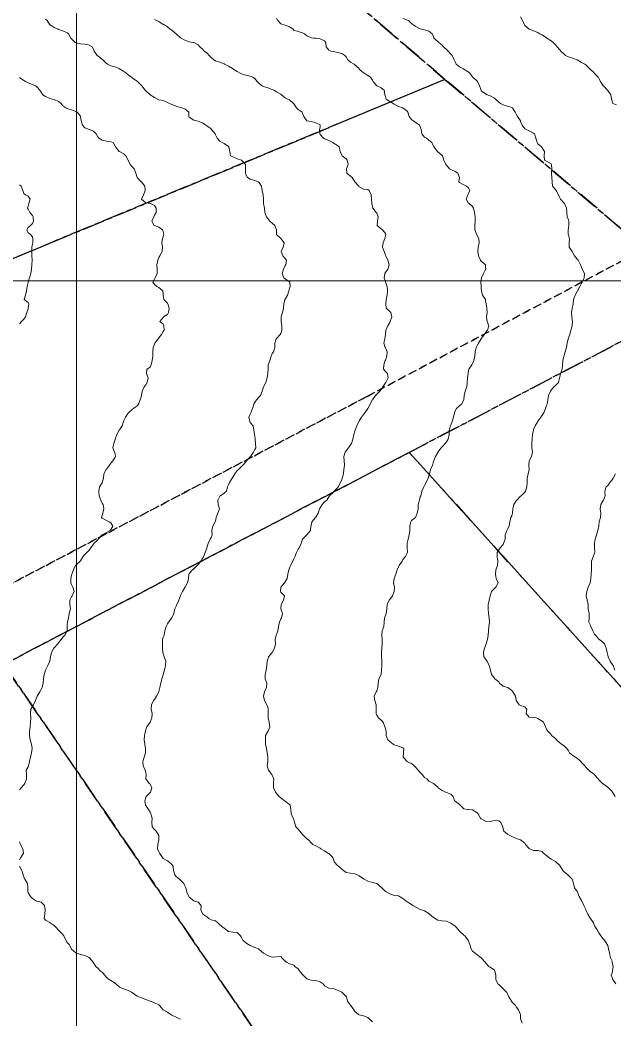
# Model space of a CAD drawing. Header units: centimetres. Extents: x 0 to 642158, y -847 to 649707.
# Drawn here: x 617660.3 to 617728.5, y 621202.7 to 621317.3 of the extents above; entities that cross this region are included whole.
import ezdxf

# ---------------------------------------------------------------- set-up
doc = ezdxf.new("R2010")
doc.units = ezdxf.units.CM
doc.header["$MEASUREMENT"] = 0
doc.linetypes.add('CENTERX2', pattern=[4, 2.5, -0.5, 0.5, -0.5])
doc.linetypes.add('JIS_02_0.7', pattern=[1.35, 0.75, -0.6])
for name, color, linetype, lineweight in [('MEV_grille', 254, 'Continuous', 9), ('WAL_parcellaire agricole', 7, 'JIS_02_0.7', 25), ('WAL_topographie 0.5', 253, 'Continuous', 20)]:
    doc.layers.add(name, color=color, linetype=linetype, lineweight=lineweight)
doc.layers.add('SPW_parcellaire cadastral', color=7, linetype='CENTERX2', lineweight=25, true_color=0xff0542)

# ---------------------------------------------------------------- blocks, each defined once
blk = doc.blocks.new('*U114')
at = {"layer": 'MEV_grille', "transparency": 33554687}
blk.add_lwpolyline([(-1338.46, 0), (1338.46, 0)], dxfattribs=at)
blk = doc.blocks.new('*U115')
at = {"layer": 'MEV_grille', "color": 0, "linetype": 'ByBlock', "lineweight": -2, "transparency": 16777216}
blk.add_blockref('*U114', (0, -1100), dxfattribs=at)
blk = doc.blocks.new('*U112')
at = {"layer": 'MEV_grille', "transparency": 33554687}
blk.add_lwpolyline([(0, 1825.48), (0, -1825.48)], dxfattribs=at)
blk = doc.blocks.new('*U113')
at = {"layer": 'MEV_grille', "color": 0, "linetype": 'ByBlock', "lineweight": -2, "transparency": 16777216}
blk.add_blockref('*U112', (2300, 0), dxfattribs=at)

msp = doc.modelspace()

# ---------------------------------------------------------------- linework, layer by layer
at = {"layer": 'SPW_parcellaire cadastral'}
for points in [[(617671.26, 621373.87), (617686.91, 621385.93), (617807.26, 621275.41), (617805.99, 621273.73), (617791.53, 621254.63), (617784.55, 621246.52), (617738.73, 621285.37), (617709.08, 621310.51), (617653.06, 621358.49), (617671.26, 621373.87)], [(617523.54, 621233.55), (617500.63, 621286.55), (617653.06, 621358.49), (617709.08, 621310.51), (617523.54, 621233.55)], [(617538.24, 621199.46), (617523.54, 621233.55), (617709.08, 621310.51), (617738.73, 621285.37), (617704.99, 621267.71), (617658.47, 621243.39), (617592.2, 621217.46), (617538.24, 621199.46)], [(617784.55, 621246.52), (617782.35, 621243.96), (617769.41, 621219.27), (617761.92, 621204.66), (617704.99, 621267.71), (617738.73, 621285.37), (617784.55, 621246.52)], [(617723.48, 621148.53), (617658.47, 621243.39), (617704.99, 621267.71), (617761.92, 621204.66), (617756.26, 621183.48), (617749.4, 621173.21), (617744.17, 621170.62), (617735.92, 621165.76), (617733.16, 621165.2), (617728.72, 621162.88), (617723.48, 621148.53)], [(617723.48, 621148.53), (617716.84, 621144.17), (617645.68, 621116.6), (617592.2, 621217.46), (617658.47, 621243.39), (617723.48, 621148.53)]]:
    msp.add_lwpolyline(points, dxfattribs=at)
at = {"layer": 'WAL_parcellaire agricole'}
for points in [[(617452.7, 621276.19), (617459.95, 621280.19), (617462.44, 621283.07), (617467.69, 621283.94), (617481.82, 621292.61), (617621.69, 621350.58), (617672.81, 621373.97), (617679.51, 621377.97), (617686.81, 621384.97), (617708.81, 621366.47), (617770.15, 621309.64), (617747.48, 621299.31), (617700.15, 621274.14), (617499.67, 621168.61), (617489.61, 621165.19), (617452.7, 621276.19)], [(617401.19, 621144.22), (617484.5, 621163.45), (617489.61, 621165.19), (617499.67, 621168.61), (617700.15, 621274.14), (617747.48, 621299.31), (617770.15, 621309.64), (617798.65, 621284.58), (617778.5, 621257.15), (617754.17, 621217.65), (617748.34, 621190.42), (617726.93, 621177.46), (617718.28, 621173.25), (617721.4, 621168.04)]]:
    msp.add_lwpolyline(points, dxfattribs=at)
at = {"layer": 'WAL_topographie 0.5'}
for points in [[(617663.25, 621317.41), (617663.44, 621317.25), (617663.75, 621316.77), (617663.77, 621316.75), (617664.25, 621316.45), (617664.7, 621316.25), (617664.75, 621316.23), (617665.25, 621316.08), (617665.75, 621315.85), (617665.87, 621315.75), (617666.17, 621315.25), (617666.25, 621315.14), (617666.66, 621314.75), (617666.75, 621314.7), (617667.25, 621314.59), (617667.75, 621314.56), (617668.25, 621314.45), (617668.62, 621314.25), (617668.75, 621313.96), (617668.82, 621313.75), (617669.16, 621313.25), (617669.25, 621313.21), (617669.75, 621312.8), (617669.82, 621312.75), (617670.25, 621312.31), (617670.35, 621312.25), (617670.75, 621312.07), (617671.25, 621311.94), (617671.71, 621311.75), (617671.75, 621311.73), (617672.25, 621311.4), (617672.46, 621311.25), (617672.75, 621311.01), (617673.12, 621310.75), (617673.25, 621310.66), (617673.75, 621310.29), (617673.81, 621310.25), (617674.25, 621309.81), (617674.31, 621309.75), (617674.68, 621309.25), (617674.75, 621309.18), (617675.25, 621308.75), (617675.25, 621308.75), (617675.75, 621308.41), (617676.09, 621308.25), (617676.25, 621308.17), (617676.75, 621308.07), (617677.25, 621307.86), (617677.49, 621307.75), (617677.75, 621307.63), (617678.25, 621307.42), (617678.75, 621307.29), (617678.89, 621307.25), (617679.25, 621307.11), (617679.68, 621306.75), (617679.71, 621306.25), (617679.75, 621306.17), (617680.25, 621305.84), (617680.58, 621305.75), (617680.75, 621305.72), (617681.25, 621305.51), (617681.66, 621305.25), (617681.75, 621305.18), (617682.25, 621304.82), (617682.31, 621304.75), (617682.71, 621304.25), (617682.75, 621304.14), (617682.94, 621303.75), (617683.25, 621303.4), (617683.53, 621303.25), (617683.75, 621303.14), (617684.25, 621302.81), (617684.3, 621302.75), (617684.39, 621302.25), (617684.47, 621301.75), (617684.75, 621301.61), (617685.25, 621301.38), (617685.72, 621301.25), (617685.75, 621301.23), (617686.18, 621300.75), (617686.2, 621300.25), (617686.2, 621299.75), (617686.25, 621299.58), (617686.42, 621299.25), (617686.75, 621299.05), (617687.25, 621298.92), (617687.64, 621298.75), (617687.75, 621298.66), (617688.02, 621298.25), (617688.12, 621297.75), (617688.24, 621297.25), (617688.25, 621296.75), (617688.25, 621296.75), (617688.27, 621296.25), (617688.36, 621295.75), (617688.42, 621295.25), (617688.6, 621294.75), (617688.75, 621294.53), (617689, 621294.25), (617689.25, 621294.03), (617689.55, 621293.75), (617689.74, 621293.25), (617689.74, 621292.75), (617689.75, 621292.73), (617690.25, 621292.25), (617690.25, 621292.25), (617690.63, 621291.75), (617690.53, 621291.25), (617690.3, 621290.75), (617690.48, 621290.25), (617690.75, 621289.94), (617690.9, 621289.75), (617690.81, 621289.25), (617690.75, 621289.16), (617690.55, 621288.75), (617690.41, 621288.25), (617690.61, 621287.75), (617690.75, 621287.63), (617691.25, 621287.29), (617691.29, 621287.25), (617691.31, 621286.75), (617691.25, 621286.56), (617691.16, 621286.25), (617691, 621285.75), (617690.75, 621285.3), (617690.72, 621285.25), (617690.58, 621284.75), (617690.57, 621284.25), (617690.44, 621283.75), (617690.27, 621283.25), (617690.3, 621282.75), (617690.36, 621282.25), (617690.37, 621281.75), (617690.25, 621281.37), (617690.19, 621281.25), (617689.75, 621280.78), (617689.71, 621280.75), (617689.56, 621280.25), (617689.58, 621279.75), (617689.42, 621279.25), (617689.25, 621279.06), (617689.14, 621278.75), (617688.97, 621278.25), (617688.81, 621277.75), (617688.78, 621277.25), (617688.75, 621276.75), (617688.75, 621276.75), (617688.7, 621276.25), (617688.54, 621275.75), (617688.25, 621275.25), (617688.25, 621275.25), (617688.1, 621274.75), (617687.9, 621274.25), (617687.75, 621274.08), (617687.46, 621273.75), (617687.25, 621273.43), (617687.16, 621273.25), (617686.99, 621272.75), (617686.81, 621272.25), (617686.75, 621272.1), (617686.59, 621271.75), (617686.7, 621271.25), (617686.75, 621271.15), (617687.07, 621270.75), (617687.15, 621270.25), (617687.22, 621269.75), (617687.25, 621269.62), (617687.3, 621269.25), (617687.36, 621268.75), (617687.37, 621268.25), (617687.25, 621268.04), (617687.13, 621267.75), (617686.78, 621267.25), (617686.75, 621267.21), (617686.31, 621266.75), (617686.25, 621266.65), (617685.9, 621266.25), (617685.75, 621266.11), (617685.39, 621265.75), (617685.25, 621265.62), (617684.98, 621265.25), (617684.75, 621264.87), (617684.66, 621264.75), (617684.36, 621264.25), (617684.25, 621263.99), (617684.14, 621263.75), (617684.01, 621263.25), (617683.75, 621263.02), (617683.31, 621262.75), (617683.25, 621262.7), (617683.04, 621262.25), (617683.07, 621261.75), (617683.23, 621261.25), (617683.03, 621260.75), (617682.84, 621260.25), (617682.75, 621259.84), (617682.72, 621259.75), (617682.43, 621259.25), (617682.32, 621258.75), (617682.39, 621258.25), (617682.25, 621257.95), (617682.14, 621257.75), (617681.9, 621257.25), (617681.76, 621256.75), (617681.75, 621256.72), (617681.57, 621256.25), (617681.38, 621255.75), (617681.25, 621255.54), (617681.09, 621255.25), (617680.75, 621254.87), (617680.64, 621254.75), (617680.25, 621254.34), (617680.13, 621254.25), (617679.75, 621253.84), (617679.69, 621253.75), (617679.65, 621253.25), (617679.54, 621252.75), (617679.26, 621252.25), (617679.25, 621252.23), (617678.95, 621251.75), (617678.75, 621251.3), (617678.73, 621251.25), (617678.55, 621250.75), (617678.33, 621250.25), (617678.25, 621250.07), (617678.09, 621249.75), (617677.99, 621249.25), (617677.75, 621248.75), (617677.75, 621248.75), (617677.37, 621248.25), (617677.25, 621248.03), (617677.1, 621247.75), (617676.95, 621247.25), (617676.86, 621246.75), (617676.75, 621246.5), (617676.69, 621246.25), (617676.68, 621245.75), (617676.69, 621245.25), (617676.72, 621244.75), (617676.75, 621244.63), (617676.87, 621244.25), (617677.06, 621243.75), (617677.03, 621243.25), (617676.92, 621242.75), (617676.76, 621242.25), (617676.75, 621242.21), (617676.59, 621241.75), (617676.48, 621241.25), (617676.36, 621240.75), (617676.25, 621240.29), (617676.24, 621240.25), (617675.99, 621239.75), (617675.75, 621239.38), (617675.65, 621239.25), (617675.4, 621238.75), (617675.37, 621238.25), (617675.47, 621237.75), (617675.46, 621237.25), (617675.25, 621236.75), (617675.25, 621236.75), (617674.88, 621236.25), (617674.75, 621235.89), (617674.71, 621235.75), (617674.61, 621235.25), (617674.56, 621234.75), (617674.64, 621234.25), (617674.74, 621233.75), (617674.72, 621233.25), (617674.57, 621232.75), (617674.43, 621232.25), (617674.46, 621231.75), (617674.68, 621231.25), (617674.75, 621231), (617674.8, 621230.75), (617674.75, 621230.25), (617675.14, 621229.75), (617675.25, 621229.65), (617675.46, 621229.25), (617675.28, 621228.75), (617675.25, 621228.71), (617674.81, 621228.25), (617674.75, 621228.12), (617674.63, 621227.75), (617674.73, 621227.25), (617674.75, 621227.22), (617675.08, 621226.75), (617675.25, 621226.44), (617675.34, 621226.25), (617675.47, 621225.75), (617675.44, 621225.25), (617675.49, 621224.75), (617675.75, 621224.46), (617675.94, 621224.25), (617676.25, 621223.75), (617676.25, 621223.75), (617676.25, 621223.25), (617676.25, 621223.25), (617676.14, 621222.75), (617676.1, 621222.25), (617676.25, 621221.88), (617676.32, 621221.75), (617676.67, 621221.25), (617676.75, 621221.14), (617677.25, 621220.85), (617677.39, 621220.75), (617677.75, 621220.44), (617677.88, 621220.25), (617677.93, 621219.75), (617678.09, 621219.25), (617678.25, 621219.08), (617678.64, 621218.75), (617678.75, 621218.66), (617679.12, 621218.25), (617679.25, 621218), (617679.36, 621217.75), (617679.46, 621217.25), (617679.69, 621216.75), (617679.75, 621216.69), (617680.25, 621216.29), (617680.39, 621216.25), (617680.75, 621216.12), (617681.1, 621215.75), (617681.08, 621215.25), (617681.25, 621214.8), (617681.29, 621214.75), (617681.75, 621214.45), (617682, 621214.25), (617682.25, 621214.11), (617682.75, 621213.96), (617683.02, 621213.75), (617683.25, 621213.53), (617683.6, 621213.25), (617683.75, 621213.15), (617684.25, 621212.75), (617684.25, 621212.75), (617684.75, 621212.67), (617685.25, 621212.62), (617685.64, 621212.25), (617685.75, 621212.06), (617685.9, 621211.75), (617686.25, 621211.44), (617686.55, 621211.25), (617686.75, 621211.16), (617687.25, 621210.93), (617687.67, 621210.75), (617687.75, 621210.68), (617688.25, 621210.25), (617688.25, 621210.25), (617688.75, 621210.01), (617689.25, 621209.82), (617689.75, 621209.83), (617690.25, 621209.9), (617690.38, 621209.75), (617690.75, 621209.36), (617690.9, 621209.25), (617691.25, 621209.04), (617691.75, 621208.88), (617691.86, 621208.75), (617692.25, 621208.46), (617692.4, 621208.25), (617692.75, 621207.82), (617692.82, 621207.75), (617693.25, 621207.34), (617693.43, 621207.25), (617693.75, 621207.16), (617694.25, 621207.14), (617694.75, 621206.98), (617695.09, 621206.75), (617695.25, 621206.52), (617695.75, 621206.25), (617695.75, 621206.25), (617696.25, 621206.2), (617696.75, 621206.04), (617697.25, 621205.78), (617697.3, 621205.75), (617697.75, 621205.28), (617697.77, 621205.25), (617697.91, 621204.75), (617698.25, 621204.3), (617698.3, 621204.25), (617698.64, 621203.75), (617698.75, 621203.57), (617699.17, 621203.25), (617699.25, 621203.21), (617699.75, 621203.06), (617700.25, 621202.87), (617700.4, 621202.75), (617700.75, 621202.4)], [(617675.75, 621317.39), (617676.03, 621317.25), (617676.25, 621317.14), (617676.75, 621316.81), (617676.91, 621316.75), (617677.25, 621316.55), (617677.57, 621316.25), (617677.75, 621316.15), (617678.24, 621315.75), (617678.25, 621315.74), (617678.75, 621315.29), (617678.81, 621315.25), (617679.25, 621314.99), (617679.75, 621314.82), (617680.19, 621314.75), (617680.25, 621314.73), (617680.75, 621314.47), (617680.96, 621314.25), (617681.25, 621313.99), (617681.47, 621313.75), (617681.75, 621313.54), (617682.03, 621313.25), (617682.25, 621313.03), (617682.58, 621312.75), (617682.75, 621312.65), (617683.25, 621312.48), (617683.75, 621312.28), (617683.8, 621312.25), (617684.25, 621312.02), (617684.71, 621311.75), (617684.75, 621311.72), (617685.25, 621311.4), (617685.51, 621311.25), (617685.75, 621311.14), (617686.25, 621311), (617686.75, 621310.86), (617687.04, 621310.75), (617687.25, 621310.6), (617687.55, 621310.25), (617687.75, 621310.03), (617688.11, 621309.75), (617688.25, 621309.68), (617688.75, 621309.55), (617689.25, 621309.34), (617689.46, 621309.25), (617689.75, 621309.09), (617690.25, 621308.82), (617690.31, 621308.75), (617690.75, 621308.39), (617691.06, 621308.25), (617691.25, 621308.15), (617691.71, 621307.75), (617691.75, 621307.7), (617692.04, 621307.25), (617692.25, 621307.05), (617692.68, 621306.75), (617692.75, 621306.6), (617692.9, 621306.25), (617693.25, 621305.75), (617693.25, 621305.75), (617693.75, 621305.66), (617694.25, 621305.53), (617694.75, 621305.3), (617694.78, 621305.25), (617694.75, 621305.04), (617694.69, 621304.75), (617694.71, 621304.25), (617694.75, 621304.18), (617695.14, 621303.75), (617695.25, 621303.69), (617695.75, 621303.49), (617696.23, 621303.25), (617696.25, 621303.24), (617696.75, 621302.94), (617696.94, 621302.75), (617697.07, 621302.25), (617697.25, 621301.83), (617697.3, 621301.75), (617697.75, 621301.39), (617697.86, 621301.25), (617697.97, 621300.75), (617697.77, 621300.25), (617697.83, 621299.75), (617698.25, 621299.41), (617698.44, 621299.25), (617698.74, 621298.75), (617698.75, 621298.74), (617699.19, 621298.25), (617699.25, 621298.17), (617699.75, 621297.92), (617700.25, 621297.89), (617700.39, 621297.75), (617700.61, 621297.25), (617700.64, 621296.75), (617700.68, 621296.25), (617700.75, 621295.92), (617700.8, 621295.75), (617701.19, 621295.25), (617701.25, 621295.15), (617701.4, 621294.75), (617701.34, 621294.25), (617701.29, 621293.75), (617701.75, 621293.37), (617701.91, 621293.25), (617702.25, 621292.82), (617702.28, 621292.75), (617702.25, 621292.55), (617702.19, 621292.25), (617702, 621291.75), (617701.93, 621291.25), (617702.1, 621290.75), (617702.25, 621290.35), (617702.28, 621290.25), (617702.53, 621289.75), (617702.69, 621289.25), (617702.51, 621288.75), (617702.25, 621288.35), (617702.18, 621288.25), (617702.11, 621287.75), (617702.25, 621287.32), (617702.27, 621287.25), (617702.44, 621286.75), (617702.49, 621286.25), (617702.44, 621285.75), (617702.34, 621285.25), (617702.3, 621284.75), (617702.35, 621284.25), (617702.75, 621283.89), (617702.87, 621283.75), (617702.97, 621283.25), (617702.81, 621282.75), (617702.75, 621282.62), (617702.51, 621282.25), (617702.3, 621281.75), (617702.25, 621281.25), (617702.25, 621281.25), (617702.19, 621280.75), (617702.05, 621280.25), (617702.23, 621279.75), (617702.25, 621279.72), (617702.46, 621279.25), (617702.41, 621278.75), (617702.25, 621278.28), (617702.24, 621278.25), (617702.06, 621277.75), (617702.02, 621277.25), (617702.25, 621277), (617702.47, 621276.75), (617702.57, 621276.25), (617702.3, 621275.75), (617702.25, 621275.69), (617701.97, 621275.25), (617701.75, 621274.94), (617701.59, 621274.75), (617701.25, 621274.41), (617701.1, 621274.25), (617700.75, 621273.76), (617700.74, 621273.75), (617700.49, 621273.25), (617700.25, 621272.75), (617700.25, 621272.75), (617699.87, 621272.25), (617699.75, 621272.08), (617699.51, 621271.75), (617699.25, 621271.34), (617699.19, 621271.25), (617698.97, 621270.75), (617698.78, 621270.25), (617698.75, 621270.15), (617698.63, 621269.75), (617698.52, 621269.25), (617698.34, 621268.75), (617698.25, 621268.57), (617698.03, 621268.25), (617697.75, 621267.9), (617697.65, 621267.75), (617697.46, 621267.25), (617697.52, 621266.75), (617697.56, 621266.25), (617697.47, 621265.75), (617697.43, 621265.25), (617697.3, 621264.75), (617697.25, 621264.62), (617697.08, 621264.25), (617696.83, 621263.75), (617696.75, 621263.65), (617696.36, 621263.25), (617696.25, 621263.12), (617695.84, 621262.75), (617695.75, 621262.61), (617695.53, 621262.25), (617695.25, 621262.03), (617695.01, 621261.75), (617694.75, 621261.37), (617694.7, 621261.25), (617694.55, 621260.75), (617694.25, 621260.28), (617694.23, 621260.25), (617693.82, 621259.75), (617693.75, 621259.5), (617693.68, 621259.25), (617693.66, 621258.75), (617693.25, 621258.27), (617693.23, 621258.25), (617692.75, 621257.77), (617692.74, 621257.75), (617692.59, 621257.25), (617692.36, 621256.75), (617692.25, 621256.61), (617692.04, 621256.25), (617691.87, 621255.75), (617691.75, 621255.52), (617691.62, 621255.25), (617691.36, 621254.75), (617691.25, 621254.45), (617691.16, 621254.25), (617691.07, 621253.75), (617690.96, 621253.25), (617690.75, 621252.86), (617690.67, 621252.75), (617690.25, 621252.25), (617690.25, 621252.25), (617690.22, 621251.75), (617690.25, 621251.67), (617690.67, 621251.25), (617690.56, 621250.75), (617690.3, 621250.25), (617690.25, 621249.75), (617690.45, 621249.25), (617690.32, 621248.75), (617690.25, 621248.62), (617690.11, 621248.25), (617689.98, 621247.75), (617689.9, 621247.25), (617689.75, 621246.81), (617689.73, 621246.75), (617689.61, 621246.25), (617689.62, 621245.75), (617689.53, 621245.25), (617689.25, 621244.75), (617689.25, 621244.75), (617688.82, 621244.25), (617688.75, 621243.96), (617688.7, 621243.75), (617688.63, 621243.25), (617688.55, 621242.75), (617688.46, 621242.25), (617688.45, 621241.75), (617688.66, 621241.25), (617688.61, 621240.75), (617688.38, 621240.25), (617688.25, 621239.75), (617688.37, 621239.25), (617688.64, 621238.75), (617688.75, 621238.5), (617688.81, 621238.25), (617688.79, 621237.75), (617688.78, 621237.25), (617688.92, 621236.75), (617688.99, 621236.25), (617688.78, 621235.75), (617688.75, 621235.7), (617688.49, 621235.25), (617688.48, 621234.75), (617688.51, 621234.25), (617688.59, 621233.75), (617688.69, 621233.25), (617688.75, 621232.83), (617688.76, 621232.75), (617688.75, 621232.25), (617688.75, 621232.25), (617688.68, 621231.75), (617688.75, 621231.5), (617688.82, 621231.25), (617689.21, 621230.75), (617689.25, 621230.67), (617689.45, 621230.25), (617689.4, 621229.75), (617689.4, 621229.25), (617689.63, 621228.75), (617689.75, 621228.57), (617690.07, 621228.25), (617690.25, 621228.07), (617690.68, 621227.75), (617690.75, 621227.7), (617691.25, 621227.33), (617691.31, 621227.25), (617691.41, 621226.75), (617691.44, 621226.25), (617691.67, 621225.75), (617691.75, 621225.56), (617691.83, 621225.25), (617691.98, 621224.75), (617692.25, 621224.48), (617692.42, 621224.25), (617692.75, 621223.87), (617692.85, 621223.75), (617693.25, 621223.37), (617693.43, 621223.25), (617693.75, 621222.9), (617693.94, 621222.75), (617694.25, 621222.58), (617694.75, 621222.31), (617694.84, 621222.25), (617695.25, 621222.01), (617695.63, 621221.75), (617695.75, 621221.7), (617696.22, 621221.25), (617696.25, 621221.15), (617696.38, 621220.75), (617696.75, 621220.31), (617696.87, 621220.25), (617697.25, 621219.92), (617697.43, 621219.75), (617697.75, 621219.53), (617698.25, 621219.44), (617698.75, 621219.35), (617699.02, 621219.25), (617699.25, 621219.14), (617699.75, 621218.79), (617699.81, 621218.75), (617700.25, 621218.51), (617700.75, 621218.38), (617701.25, 621218.25), (617701.25, 621218.25), (617701.75, 621217.85), (617701.85, 621217.75), (617702.25, 621217.35), (617702.4, 621217.25), (617702.75, 621217.07), (617703.25, 621216.9), (617703.75, 621216.83), (617703.87, 621216.75), (617704.25, 621216.55), (617704.62, 621216.25), (617704.75, 621216.14), (617705.25, 621215.86), (617705.4, 621215.75), (617705.75, 621215.55), (617706.25, 621215.28), (617706.38, 621215.25), (617706.75, 621215.14), (617707.25, 621214.82), (617707.31, 621214.75), (617707.75, 621214.37), (617707.97, 621214.25), (617708.25, 621214.06), (617708.75, 621213.98), (617709.25, 621213.93), (617709.68, 621213.75), (617709.75, 621213.71), (617710.25, 621213.37), (617710.38, 621213.25), (617710.75, 621212.81), (617710.79, 621212.75), (617711.25, 621212.35), (617711.35, 621212.25), (617711.75, 621211.75), (617711.75, 621211.75), (617711.95, 621211.25), (617712.09, 621210.75), (617712.25, 621210.5), (617712.53, 621210.25), (617712.75, 621210.1), (617713.25, 621209.75), (617713.25, 621209.75), (617713.68, 621209.25), (617713.75, 621209.17), (617714.11, 621208.75), (617714.25, 621208.66), (617714.75, 621208.3), (617714.79, 621208.25), (617714.91, 621207.75), (617714.92, 621207.25), (617715.16, 621206.75), (617715.25, 621206.68), (617715.7, 621206.25), (617715.75, 621206.19), (617716.19, 621205.75), (617716.25, 621205.61), (617716.4, 621205.25), (617716.71, 621204.75), (617716.75, 621204.69), (617717.17, 621204.25), (617717.25, 621204.12), (617717.5, 621203.75), (617717.73, 621203.25), (617717.75, 621202.75), (617717.75, 621202.75), (617717.93, 621202.25)], [(617689.75, 621317.53), (617689.91, 621317.25), (617690.25, 621316.89), (617690.58, 621316.75), (617690.75, 621316.72), (617691.25, 621316.52), (617691.65, 621316.25), (617691.75, 621316.15), (617692.25, 621315.98), (617692.75, 621315.86), (617692.95, 621315.75), (617693.25, 621315.49), (617693.75, 621315.26), (617694, 621315.25), (617694.25, 621315.24), (617694.75, 621315.14), (617695.25, 621314.91), (617695.41, 621314.75), (617695.44, 621314.25), (617695.75, 621313.86), (617696, 621313.75), (617696.25, 621313.7), (617696.75, 621313.58), (617697.25, 621313.47), (617697.61, 621313.25), (617697.75, 621313.08), (617697.95, 621312.75), (617698.25, 621312.49), (617698.66, 621312.25), (617698.75, 621312.18), (617699.22, 621311.75), (617699.25, 621311.69), (617699.73, 621311.25), (617699.75, 621311.24), (617700.25, 621310.97), (617700.55, 621310.75), (617700.75, 621310.41), (617700.83, 621310.25), (617701.25, 621309.78), (617701.31, 621309.75), (617701.75, 621309.55), (617702.1, 621309.25), (617702.19, 621308.75), (617702.25, 621308.54), (617702.35, 621308.25), (617702.75, 621307.95), (617703.15, 621307.75), (617703.25, 621307.68), (617703.75, 621307.41), (617704.25, 621307.25), (617704.25, 621307.25), (617704.75, 621306.85), (617704.82, 621306.75), (617704.98, 621306.25), (617705.25, 621305.9), (617705.42, 621305.75), (617705.75, 621305.56), (617706.16, 621305.25), (617706.25, 621305.08), (617706.37, 621304.75), (617706.42, 621304.25), (617706.75, 621303.88), (617706.96, 621303.75), (617707.25, 621303.54), (617707.57, 621303.25), (617707.75, 621302.84), (617707.8, 621302.75), (617708.21, 621302.25), (617708.25, 621302.21), (617708.75, 621301.78), (617708.79, 621301.75), (617708.97, 621301.25), (617709.2, 621300.75), (617709.25, 621300.67), (617709.59, 621300.25), (617709.75, 621300.16), (617710.25, 621299.92), (617710.57, 621299.75), (617710.75, 621299.25), (617710.75, 621299.25), (617710.75, 621299.25), (617710.69, 621298.75), (617710.75, 621298.66), (617711.25, 621298.39), (617711.55, 621298.25), (617711.75, 621298.09), (617711.95, 621297.75), (617711.75, 621297.34), (617711.71, 621297.25), (617711.52, 621296.75), (617711.75, 621296.35), (617711.87, 621296.25), (617712.25, 621295.91), (617712.36, 621295.75), (617712.47, 621295.25), (617712.56, 621294.75), (617712.56, 621294.25), (617712.51, 621293.75), (617712.52, 621293.25), (617712.7, 621292.75), (617712.75, 621292.67), (617712.95, 621292.25), (617712.99, 621291.75), (617712.88, 621291.25), (617712.86, 621290.75), (617712.93, 621290.25), (617713.14, 621289.75), (617713.25, 621289.65), (617713.72, 621289.25), (617713.75, 621289), (617713.77, 621288.75), (617713.75, 621288.71), (617713.5, 621288.25), (617713.28, 621287.75), (617713.25, 621287.56), (617713.21, 621287.25), (617713.24, 621286.75), (617713.25, 621286.58), (617713.28, 621286.25), (617713.38, 621285.75), (617713.73, 621285.25), (617713.75, 621285.12), (617713.79, 621284.75), (617713.87, 621284.25), (617713.94, 621283.75), (617713.85, 621283.25), (617713.93, 621282.75), (617714.1, 621282.25), (617713.96, 621281.75), (617713.75, 621281.48), (617713.6, 621281.25), (617713.25, 621280.79), (617713.22, 621280.75), (617712.94, 621280.25), (617712.75, 621279.89), (617712.68, 621279.75), (617712.53, 621279.25), (617712.49, 621278.75), (617712.39, 621278.25), (617712.25, 621277.92), (617712.15, 621277.75), (617711.83, 621277.25), (617711.75, 621276.83), (617711.74, 621276.75), (617711.65, 621276.25), (617711.64, 621275.75), (617711.58, 621275.25), (617711.41, 621274.75), (617711.29, 621274.25), (617711.25, 621273.75), (617711.25, 621273.75), (617710.98, 621273.25), (617710.75, 621273.04), (617710.42, 621272.75), (617710.25, 621272.47), (617710.16, 621272.25), (617710.05, 621271.75), (617709.91, 621271.25), (617709.75, 621270.85), (617709.71, 621270.75), (617709.58, 621270.25), (617709.56, 621269.75), (617709.44, 621269.25), (617709.25, 621268.93), (617709.12, 621268.75), (617708.75, 621268.35), (617708.66, 621268.25), (617708.27, 621267.75), (617708.25, 621267.71), (617708, 621267.25), (617707.79, 621266.75), (617707.75, 621266.62), (617707.64, 621266.25), (617707.44, 621265.75), (617707.31, 621265.25), (617707.25, 621265.04), (617707.16, 621264.75), (617706.92, 621264.25), (617706.75, 621263.93), (617706.65, 621263.75), (617706.42, 621263.25), (617706.3, 621262.75), (617706.25, 621262.6), (617706.16, 621262.25), (617706.02, 621261.75), (617706, 621261.25), (617705.91, 621260.75), (617705.75, 621260.31), (617705.71, 621260.25), (617705.25, 621259.91), (617705.17, 621259.75), (617705.06, 621259.25), (617705.06, 621258.75), (617704.97, 621258.25), (617704.85, 621257.75), (617704.75, 621257.3), (617704.73, 621257.25), (617704.75, 621256.75), (617704.75, 621256.75), (617704.79, 621256.25), (617704.75, 621256.14), (617704.52, 621255.75), (617704.25, 621255.41), (617704.18, 621255.25), (617703.84, 621254.75), (617703.75, 621254.59), (617703.58, 621254.25), (617703.46, 621253.75), (617703.25, 621253.25), (617703.25, 621253.25), (617703.18, 621252.75), (617703.25, 621252.42), (617703.29, 621252.25), (617703.25, 621251.75), (617703.25, 621251.75), (617703.05, 621251.25), (617702.75, 621250.84), (617702.69, 621250.75), (617702.45, 621250.25), (617702.41, 621249.75), (617702.32, 621249.25), (617702.25, 621249), (617702.16, 621248.75), (617702.11, 621248.25), (617702.05, 621247.75), (617701.88, 621247.25), (617701.82, 621246.75), (617701.88, 621246.25), (617701.86, 621245.75), (617701.82, 621245.25), (617701.79, 621244.75), (617701.79, 621244.25), (617701.82, 621243.75), (617701.85, 621243.25), (617701.81, 621242.75), (617701.75, 621242.25), (617701.75, 621242.25), (617701.51, 621241.75), (617701.42, 621241.25), (617701.37, 621240.75), (617701.25, 621240.38), (617701.19, 621240.25), (617700.95, 621239.75), (617701.03, 621239.25), (617701.17, 621238.75), (617701.17, 621238.25), (617701.17, 621237.75), (617701.25, 621237.56), (617701.44, 621237.25), (617701.75, 621236.98), (617702.01, 621236.75), (617702.2, 621236.25), (617702.25, 621236), (617702.33, 621235.75), (617702.35, 621235.25), (617702.53, 621234.75), (617702.75, 621234.54), (617703.15, 621234.25), (617703.25, 621234.18), (617703.75, 621234.02), (617704.25, 621233.82), (617704.35, 621233.75), (617704.34, 621233.25), (617704.3, 621232.75), (617704.73, 621232.25), (617704.75, 621232.23), (617705.25, 621232.03), (617705.53, 621231.75), (617705.75, 621231.56), (617706, 621231.25), (617706.25, 621231), (617706.46, 621230.75), (617706.75, 621230.42), (617706.99, 621230.25), (617707.25, 621229.98), (617707.75, 621229.75), (617707.75, 621229.75), (617708.25, 621229.31), (617708.29, 621229.25), (617708.75, 621228.94), (617709.15, 621228.75), (617709.25, 621228.71), (617709.75, 621228.49), (617710.01, 621228.25), (617710.18, 621227.75), (617710.25, 621227.71), (617710.75, 621227.32), (617710.81, 621227.25), (617711.25, 621226.83), (617711.65, 621226.75), (617711.75, 621226.73), (617712.25, 621226.71), (617712.75, 621226.39), (617712.88, 621226.25), (617713.17, 621225.75), (617713.25, 621225.68), (617713.75, 621225.41), (617714.25, 621225.38), (617714.75, 621225.49), (617715.25, 621225.45), (617715.51, 621225.25), (617715.71, 621224.75), (617715.75, 621224.5), (617715.82, 621224.25), (617716.25, 621223.9), (617716.54, 621223.75), (617716.75, 621223.65), (617717.25, 621223.42), (617717.75, 621223.25), (617717.75, 621223.25), (617718.25, 621222.9), (617718.34, 621222.75), (617718.75, 621222.29), (617718.82, 621222.25), (617719.25, 621222.04), (617719.75, 621222.04), (617720.25, 621221.93), (617720.4, 621221.75), (617720.75, 621221.48), (617721, 621221.25), (617721.25, 621221.07), (617721.75, 621220.77), (617721.8, 621220.75), (617722.25, 621220.32), (617722.3, 621220.25), (617722.59, 621219.75), (617722.75, 621219.58), (617723.18, 621219.25), (617723.25, 621219.19), (617723.67, 621218.75), (617723.75, 621218.53), (617723.82, 621218.25), (617723.96, 621217.75), (617724.25, 621217.33), (617724.28, 621217.25), (617724.47, 621216.75), (617724.75, 621216.3), (617724.77, 621216.25), (617725, 621215.75), (617725.25, 621215.28), (617725.26, 621215.25), (617725.47, 621214.75), (617725.75, 621214.3), (617725.77, 621214.25), (617726.11, 621213.75), (617726.25, 621213.4), (617726.35, 621213.25), (617726.66, 621212.75), (617726.75, 621212.61), (617726.97, 621212.25), (617727.25, 621211.91), (617727.39, 621211.75), (617727.71, 621211.25), (617727.75, 621211.14), (617727.86, 621210.75), (617727.96, 621210.25), (617728.07, 621209.75), (617728.25, 621209.34), (617728.28, 621209.25), (617728.39, 621208.75), (617728.32, 621208.25), (617728.25, 621208.03), (617728.15, 621207.75), (617728.25, 621207.49), (617728.35, 621207.25), (617728.7, 621206.75)], [(617704.25, 621317.53), (617704.75, 621317.31), (617704.89, 621317.25), (617705.25, 621316.92), (617705.45, 621316.75), (617705.75, 621316.58), (617706.25, 621316.29), (617706.43, 621316.25), (617706.75, 621316.19), (617707.25, 621316.04), (617707.6, 621315.75), (617707.75, 621315.37), (617707.8, 621315.25), (617708.25, 621314.86), (617708.37, 621314.75), (617708.75, 621314.44), (617708.93, 621314.25), (617709.25, 621313.93), (617709.45, 621313.75), (617709.75, 621313.41), (617709.91, 621313.25), (617710.15, 621312.75), (617710.25, 621312.52), (617710.36, 621312.25), (617710.75, 621311.96), (617711.12, 621311.75), (617711.25, 621311.68), (617711.75, 621311.36), (617711.89, 621311.25), (617712.25, 621310.8), (617712.29, 621310.75), (617712.75, 621310.33), (617712.81, 621310.25), (617713.04, 621309.75), (617713.22, 621309.25), (617713.25, 621309.21), (617713.75, 621308.83), (617713.93, 621308.75), (617714.25, 621308.63), (617714.75, 621308.36), (617714.87, 621308.25), (617715.25, 621307.89), (617715.45, 621307.75), (617715.75, 621307.6), (617716.25, 621307.44), (617716.75, 621307.29), (617716.82, 621307.25), (617717.15, 621306.75), (617717.25, 621306.53), (617717.4, 621306.25), (617717.73, 621305.75), (617717.75, 621305.69), (617717.94, 621305.25), (617718.25, 621304.84), (617718.38, 621304.75), (617718.75, 621304.62), (617719.25, 621304.35), (617719.34, 621304.25), (617719.51, 621303.75), (617719.65, 621303.25), (617719.75, 621303.12), (617720.17, 621302.75), (617720.25, 621302.65), (617720.49, 621302.25), (617720.48, 621301.75), (617720.51, 621301.25), (617720.75, 621301.11), (617721.25, 621300.81), (617721.3, 621300.75), (617721.35, 621300.25), (617721.32, 621299.75), (617721.35, 621299.25), (617721.37, 621298.75), (617721.43, 621298.25), (617721.75, 621297.87), (617721.83, 621297.75), (617722.1, 621297.25), (617722.25, 621296.93), (617722.35, 621296.75), (617722.75, 621296.31), (617722.8, 621296.25), (617723.03, 621295.75), (617723.05, 621295.25), (617723.11, 621294.75), (617723.25, 621294.4), (617723.3, 621294.25), (617723.31, 621293.75), (617723.25, 621293.48), (617723.2, 621293.25), (617723.22, 621292.75), (617723.25, 621292.65), (617723.38, 621292.25), (617723.35, 621291.75), (617723.35, 621291.25), (617723.67, 621290.75), (617723.75, 621290.6), (617723.95, 621290.25), (617724.25, 621289.9), (617724.38, 621289.75), (617724.65, 621289.25), (617724.75, 621288.96), (617724.82, 621288.75), (617725.08, 621288.25), (617725.07, 621287.75), (617724.81, 621287.25), (617724.75, 621287.14), (617724.57, 621286.75), (617724.3, 621286.25), (617724.25, 621286.17), (617724.02, 621285.75), (617723.84, 621285.25), (617723.78, 621284.75), (617723.75, 621284.58), (617723.69, 621284.25), (617723.59, 621283.75), (617723.63, 621283.25), (617723.71, 621282.75), (617723.67, 621282.25), (617723.54, 621281.75), (617723.41, 621281.25), (617723.25, 621280.84), (617723.21, 621280.75), (617723.11, 621280.25), (617723.04, 621279.75), (617722.88, 621279.25), (617722.75, 621278.84), (617722.72, 621278.75), (617722.6, 621278.25), (617722.57, 621277.75), (617722.51, 621277.25), (617722.34, 621276.75), (617722.25, 621276.36), (617722.22, 621276.25), (617722.12, 621275.75), (617721.75, 621275.39), (617721.58, 621275.25), (617721.25, 621274.86), (617721.18, 621274.75), (617720.96, 621274.25), (617720.89, 621273.75), (617720.81, 621273.25), (617720.75, 621273.08), (617720.63, 621272.75), (617720.43, 621272.25), (617720.25, 621271.99), (617720.07, 621271.75), (617719.75, 621271.29), (617719.72, 621271.25), (617719.43, 621270.75), (617719.25, 621270.33), (617719.23, 621270.25), (617719.12, 621269.75), (617719.07, 621269.25), (617719.06, 621268.75), (617719.06, 621268.25), (617719.11, 621267.75), (617719.01, 621267.25), (617718.75, 621266.75), (617718.75, 621266.75), (617718.69, 621266.25), (617718.75, 621265.75), (617718.75, 621265.75), (617718.75, 621265.75), (617718.64, 621265.25), (617718.52, 621264.75), (617718.5, 621264.25), (617718.48, 621263.75), (617718.33, 621263.25), (617718.25, 621263.15), (617717.82, 621262.75), (617717.75, 621262.69), (617717.32, 621262.25), (617717.25, 621262.17), (617716.98, 621261.75), (617716.88, 621261.25), (617716.84, 621260.75), (617716.75, 621260.45), (617716.65, 621260.25), (617716.51, 621259.75), (617716.45, 621259.25), (617716.25, 621258.91), (617716.17, 621258.75), (617715.98, 621258.25), (617715.97, 621257.75), (617715.81, 621257.25), (617715.75, 621257.16), (617715.4, 621256.75), (617715.25, 621256.54), (617715.09, 621256.25), (617715.07, 621255.75), (617715.15, 621255.25), (617715.11, 621254.75), (617714.93, 621254.25), (617714.87, 621253.75), (617714.96, 621253.25), (617715.17, 621252.75), (617714.9, 621252.25), (617714.75, 621252.11), (617714.44, 621251.75), (617714.25, 621251.25), (617714.25, 621251.25), (617714.15, 621250.75), (617714.05, 621250.25), (617714.02, 621249.75), (617714.08, 621249.25), (617714.16, 621248.75), (617714.18, 621248.25), (617714.13, 621247.75), (617714.07, 621247.25), (617714.03, 621246.75), (617713.97, 621246.25), (617713.81, 621245.75), (617713.75, 621245.54), (617713.63, 621245.25), (617713.49, 621244.75), (617713.56, 621244.25), (617713.75, 621243.99), (617713.91, 621243.75), (617714.17, 621243.25), (617714.25, 621242.88), (617714.29, 621242.75), (617714.42, 621242.25), (617714.75, 621241.82), (617714.82, 621241.75), (617715.25, 621241.38), (617715.35, 621241.25), (617715.75, 621240.88), (617716.25, 621240.76), (617716.28, 621240.75), (617716.75, 621240.4), (617716.87, 621240.25), (617717.17, 621239.75), (617717.25, 621239.35), (617717.27, 621239.25), (617717.6, 621238.75), (617717.75, 621238.69), (617718.25, 621238.54), (617718.47, 621238.25), (617718.39, 621237.75), (617718.75, 621237.34), (617719.25, 621237.32), (617719.54, 621237.25), (617719.75, 621237.19), (617720.25, 621236.88), (617720.37, 621236.75), (617720.62, 621236.25), (617720.75, 621235.96), (617720.87, 621235.75), (617721.25, 621235.35), (617721.32, 621235.25), (617721.75, 621234.88), (617721.89, 621234.75), (617722.25, 621234.41), (617722.47, 621234.25), (617722.75, 621234.04), (617723.06, 621233.75), (617723.25, 621233.49), (617723.37, 621233.25), (617723.75, 621232.93), (617724.05, 621232.75), (617724.25, 621232.62), (617724.66, 621232.25), (617724.75, 621232.14), (617725.12, 621231.75), (617725.25, 621231.6), (617725.57, 621231.25), (617725.75, 621231.12), (617726.22, 621230.75), (617726.25, 621230.72), (617726.67, 621230.25), (617726.75, 621230.14), (617727.17, 621229.75), (617727.25, 621229.7), (617727.75, 621229.31), (617727.83, 621229.25), (617728.25, 621228.82), (617728.31, 621228.75), (617728.61, 621228.25)], [(617717.75, 621317.67), (617717.96, 621317.25), (617718.2, 621316.75), (617718.25, 621316.68), (617718.75, 621316.26), (617718.78, 621316.25), (617719.25, 621316.07), (617719.75, 621315.88), (617719.98, 621315.75), (617720.25, 621315.6), (617720.75, 621315.26), (617720.77, 621315.25), (617721.25, 621314.94), (617721.51, 621314.75), (617721.75, 621314.46), (617721.97, 621314.25), (617722.25, 621313.89), (617722.38, 621313.75), (617722.75, 621313.4), (617722.9, 621313.25), (617723.25, 621313.1), (617723.75, 621312.94), (617724.23, 621312.75), (617724.25, 621312.74), (617724.75, 621312.45), (617725.14, 621312.25), (617725.25, 621312.17), (617725.67, 621311.75), (617725.75, 621311.69), (617726.2, 621311.25), (617726.25, 621311.2), (617726.66, 621310.75), (617726.75, 621310.6), (617726.93, 621310.25), (617727.25, 621309.77), (617727.26, 621309.75), (617727.74, 621309.25), (617727.75, 621309.23), (617728.11, 621308.75), (617728.2, 621308.25), (617728.25, 621308.03), (617728.36, 621307.75), (617728.75, 621307.57)], [(617660.25, 621310.74), (617660.75, 621310.38), (617660.95, 621310.25), (617661.25, 621310.1), (617661.75, 621309.93), (617662.12, 621309.75), (617662.25, 621309.66), (617662.61, 621309.25), (617662.75, 621309.03), (617662.94, 621308.75), (617663.25, 621308.54), (617663.75, 621308.31), (617664.06, 621308.25), (617664.25, 621308.2), (617664.75, 621307.98), (617665.03, 621307.75), (617665.25, 621307.47), (617665.57, 621307.25), (617665.75, 621307.17), (617666.25, 621307.01), (617666.75, 621306.83), (617666.89, 621306.75), (617667.25, 621306.3), (617667.28, 621306.25), (617667.36, 621305.75), (617667.48, 621305.25), (617667.75, 621304.93), (617668.25, 621304.76), (617668.29, 621304.75), (617668.75, 621304.57), (617669.05, 621304.25), (617669.25, 621303.9), (617669.37, 621303.75), (617669.75, 621303.55), (617670.25, 621303.4), (617670.75, 621303.34), (617671, 621303.25), (617671.25, 621302.85), (617671.29, 621302.75), (617671.72, 621302.25), (617671.75, 621302.23), (617672.25, 621301.96), (617672.45, 621301.75), (617672.75, 621301.25), (617672.75, 621301.25), (617672.97, 621300.75), (617673.25, 621300.42), (617673.43, 621300.25), (617673.61, 621299.75), (617673.75, 621299.25), (617673.75, 621299.25), (617674.24, 621298.75), (617674.25, 621298.74), (617674.64, 621298.25), (617674.67, 621297.75), (617674.48, 621297.25), (617674.27, 621296.75), (617674.75, 621296.36), (617675.25, 621296.26), (617675.29, 621296.25), (617675.75, 621296.02), (617675.96, 621295.75), (617675.93, 621295.25), (617675.75, 621294.92), (617675.67, 621294.75), (617675.46, 621294.25), (617675.72, 621293.75), (617675.75, 621293.73), (617676.25, 621293.55), (617676.66, 621293.25), (617676.75, 621293.07), (617676.83, 621292.75), (617676.75, 621292.43), (617676.69, 621292.25), (617676.58, 621291.75), (617676.69, 621291.25), (617676.63, 621290.75), (617676.37, 621290.25), (617676.25, 621290.06), (617676.12, 621289.75), (617676.02, 621289.25), (617676.08, 621288.75), (617676.07, 621288.25), (617675.82, 621287.75), (617675.75, 621287.58), (617675.57, 621287.25), (617675.75, 621286.96), (617676.02, 621286.75), (617676.25, 621286.64), (617676.7, 621286.25), (617676.75, 621285.92), (617676.76, 621285.75), (617676.84, 621285.25), (617677.25, 621284.84), (617677.3, 621284.75), (617677.44, 621284.25), (617677.36, 621283.75), (617677.25, 621283.52), (617676.79, 621283.25), (617676.75, 621283.18), (617676.38, 621282.75), (617676.75, 621282.42), (617676.83, 621282.25), (617676.85, 621281.75), (617676.75, 621281.6), (617676.56, 621281.25), (617676.25, 621280.87), (617676.18, 621280.75), (617675.81, 621280.25), (617675.75, 621280.12), (617675.59, 621279.75), (617675.58, 621279.25), (617675.55, 621278.75), (617675.5, 621278.25), (617675.39, 621277.75), (617675.25, 621277.51), (617674.88, 621277.25), (617674.82, 621276.75), (617675.04, 621276.25), (617674.91, 621275.75), (617674.75, 621275.47), (617674.57, 621275.25), (617674.33, 621274.75), (617674.25, 621274.25), (617674.25, 621274.25), (617674.11, 621273.75), (617673.93, 621273.25), (617673.75, 621273.04), (617673.33, 621272.75), (617673.25, 621272.69), (617672.77, 621272.25), (617672.75, 621272.22), (617672.42, 621271.75), (617672.25, 621271.38), (617672.21, 621271.25), (617672.03, 621270.75), (617671.75, 621270.3), (617671.72, 621270.25), (617671.44, 621269.75), (617671.26, 621269.25), (617671.25, 621269.21), (617671.09, 621268.75), (617670.97, 621268.25), (617671.18, 621267.75), (617671.25, 621267.55), (617671.29, 621267.25), (617671.25, 621267.17), (617670.96, 621266.75), (617670.75, 621266.48), (617670.61, 621266.25), (617670.25, 621265.78), (617670.22, 621265.75), (617669.94, 621265.25), (617669.92, 621264.75), (617669.77, 621264.25), (617669.75, 621264.21), (617669.46, 621263.75), (617669.36, 621263.25), (617669.42, 621262.75), (617669.6, 621262.25), (617669.75, 621261.9), (617669.86, 621261.75), (617669.94, 621261.25), (617669.81, 621260.75), (617669.75, 621260.5), (617669.68, 621260.25), (617669.75, 621260.18), (617670.25, 621259.9), (617670.54, 621259.75), (617670.75, 621259.64), (617670.97, 621259.25), (617670.75, 621258.86), (617670.67, 621258.75), (617670.25, 621258.51), (617669.75, 621258.25), (617669.75, 621258.25), (617669.3, 621257.75), (617669.25, 621257.68), (617668.79, 621257.25), (617668.75, 621257.2), (617668.45, 621256.75), (617668.25, 621256.5), (617667.98, 621256.25), (617667.75, 621256.02), (617667.54, 621255.75), (617667.25, 621255.27), (617667.23, 621255.25), (617666.75, 621254.8), (617666.71, 621254.75), (617666.45, 621254.25), (617666.29, 621253.75), (617666.25, 621253.61), (617666.17, 621253.25), (617666.17, 621252.75), (617666.25, 621252.57), (617666.37, 621252.25), (617666.54, 621251.75), (617666.3, 621251.25), (617666.25, 621251.16), (617666.03, 621250.75), (617666.06, 621250.25), (617666.13, 621249.75), (617665.98, 621249.25), (617665.88, 621248.75), (617665.78, 621248.25), (617665.75, 621248), (617665.73, 621247.75), (617665.72, 621247.25), (617665.46, 621246.75), (617665.25, 621246.51), (617665.05, 621246.25), (617664.75, 621245.87), (617664.65, 621245.75), (617664.25, 621245.3), (617664.21, 621245.25), (617663.95, 621244.75), (617663.82, 621244.25), (617663.75, 621243.75), (617663.75, 621243.75), (617663.52, 621243.25), (617663.25, 621242.75), (617663.25, 621242.75), (617663.08, 621242.25), (617663.01, 621241.75), (617662.99, 621241.25), (617662.87, 621240.75), (617662.75, 621240.5), (617662.6, 621240.25), (617662.3, 621239.75), (617662.25, 621239.64), (617662.09, 621239.25), (617661.87, 621238.75), (617661.75, 621238.56), (617661.57, 621238.25), (617661.54, 621237.75), (617661.57, 621237.25), (617661.54, 621236.75), (617661.49, 621236.25), (617661.43, 621235.75), (617661.41, 621235.25), (617661.49, 621234.75), (617661.66, 621234.25), (617661.73, 621233.75), (617661.65, 621233.25), (617661.51, 621232.75), (617661.43, 621232.25), (617661.29, 621231.75), (617661.25, 621231.65), (617661.05, 621231.25), (617661.06, 621230.75), (617661.08, 621230.25), (617660.87, 621229.75), (617660.75, 621229.56), (617660.44, 621229.25), (617660.25, 621229.02)], [(617660.25, 621298.41), (617660.46, 621298.25), (617660.64, 621297.75), (617660.75, 621297.42), (617660.94, 621297.25), (617661.25, 621297.11), (617661.49, 621296.75), (617661.33, 621296.25), (617661.25, 621295.95), (617661.19, 621295.75), (617661.25, 621295.63), (617661.47, 621295.25), (617661.75, 621294.9), (617661.85, 621294.75), (617661.87, 621294.25), (617661.75, 621293.96), (617661.52, 621293.75), (617661.25, 621293.5), (617661.1, 621293.25), (617661.25, 621292.9), (617661.5, 621292.75), (617661.75, 621292.45), (617661.8, 621292.25), (617661.78, 621291.75), (617661.75, 621291.62), (617661.68, 621291.25), (617661.68, 621290.75), (617661.7, 621290.25), (617661.73, 621289.75), (617661.7, 621289.25), (617661.64, 621288.75), (617661.56, 621288.25), (617661.42, 621287.75), (617661.27, 621287.25), (617661.25, 621287.19), (617661.13, 621286.75), (617661.08, 621286.25), (617660.97, 621285.75), (617660.81, 621285.25), (617661.25, 621284.9), (617661.32, 621284.75), (617661.27, 621284.25), (617661.25, 621284.2), (617661.12, 621283.75), (617660.96, 621283.25), (617660.75, 621283.01), (617660.49, 621282.75), (617660.25, 621282.48)], [(617728.66, 621265.25), (617728.39, 621264.75), (617728.25, 621264.55), (617727.99, 621264.25), (617727.75, 621263.91), (617727.57, 621263.75), (617727.41, 621263.25), (617727.45, 621262.75), (617727.28, 621262.25), (617727.25, 621262.2), (617726.96, 621261.75), (617726.9, 621261.25), (617726.96, 621260.75), (617726.92, 621260.25), (617726.79, 621259.75), (617726.75, 621259.35), (617726.74, 621259.25), (617726.63, 621258.75), (617726.47, 621258.25), (617726.33, 621257.75), (617726.25, 621257.31), (617726.23, 621257.25), (617726.25, 621256.75), (617726.25, 621256.75), (617726.28, 621256.25), (617726.25, 621256.15), (617726.09, 621255.75), (617725.89, 621255.25), (617725.88, 621254.75), (617725.89, 621254.25), (617725.86, 621253.75), (617725.82, 621253.25), (617725.75, 621252.75), (617725.75, 621252.75), (617725.53, 621252.25), (617725.34, 621251.75), (617725.28, 621251.25), (617725.4, 621250.75), (617725.51, 621250.25), (617725.51, 621249.75), (617725.63, 621249.25), (617725.63, 621248.75), (617725.6, 621248.25), (617725.75, 621247.92), (617725.81, 621247.75), (617726.05, 621247.25), (617726.25, 621246.87), (617726.34, 621246.75), (617726.75, 621246.3), (617726.8, 621246.25), (617727.25, 621245.9), (617727.38, 621245.75), (617727.58, 621245.25), (617727.69, 621244.75), (617727.75, 621244.44), (617727.79, 621244.25), (617728.03, 621243.75), (617728.25, 621243.44), (617728.37, 621243.25), (617728.57, 621242.75)], [(617660.25, 621223.03), (617660.37, 621222.75), (617660.66, 621222.25), (617660.71, 621221.75), (617660.42, 621221.25), (617660.25, 621220.96)], [(617660.25, 621220.25), (617660.54, 621219.75), (617660.69, 621219.25), (617660.75, 621219.04), (617660.88, 621218.75), (617661.19, 621218.25), (617661.21, 621217.75), (617661.21, 621217.25), (617661.25, 621217.18), (617661.51, 621216.75), (617661.75, 621216.55), (617662.22, 621216.25), (617662.25, 621216.23), (617662.75, 621216.13), (617663.13, 621215.75), (617663.2, 621215.25), (617663.16, 621214.75), (617663.09, 621214.25), (617663.25, 621214.06), (617663.75, 621213.77), (617663.78, 621213.75), (617664.25, 621213.45), (617664.45, 621213.25), (617664.75, 621212.9), (617664.9, 621212.75), (617665.25, 621212.39), (617665.35, 621212.25), (617665.57, 621211.75), (617665.75, 621211.51), (617665.96, 621211.25), (617666.23, 621210.75), (617666.25, 621210.72), (617666.75, 621210.27), (617666.81, 621210.25), (617667.25, 621210.11), (617667.75, 621209.99), (617668.25, 621209.78), (617668.3, 621209.75), (617668.7, 621209.25), (617668.75, 621209.17), (617669.02, 621208.75), (617669.25, 621208.54), (617669.52, 621208.25), (617669.75, 621208.08), (617670.04, 621207.75), (617670.25, 621207.47), (617670.57, 621207.25), (617670.75, 621207.13), (617671.25, 621206.83), (617671.33, 621206.75), (617671.75, 621206.38), (617672.02, 621206.25), (617672.25, 621206.18), (617672.75, 621205.99), (617673.2, 621205.75), (617673.25, 621205.71), (617673.75, 621205.35), (617673.92, 621205.25), (617674.25, 621205.13), (617674.75, 621204.97), (617675.25, 621204.77), (617675.29, 621204.75), (617675.75, 621204.57), (617676.25, 621204.33), (617676.32, 621204.25), (617676.75, 621203.75), (617676.75, 621203.75), (617677.25, 621203.51), (617677.64, 621203.25), (617677.75, 621203.16), (617678.25, 621202.91), (617678.63, 621202.75), (617678.75, 621202.69)]]:
    msp.add_lwpolyline(points, dxfattribs=at)

# ---------------------------------------------------------------- block references
at = {"layer": 'MEV_grille', "transparency": 33554687}
for name, p in [('*U113', (615366.81, 620593.64)), ('*U115', (616669.48, 622387.38))]:
    msp.add_blockref(name, p, dxfattribs=at)

doc.saveas('drawing.dxf')
